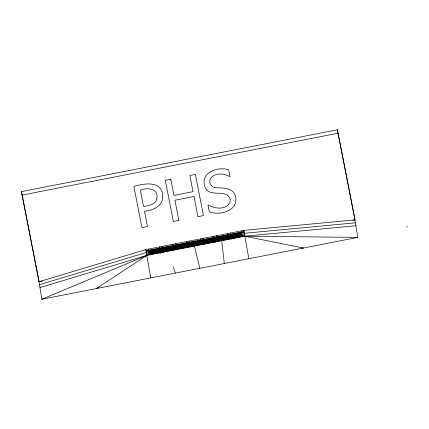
<?xml version="1.0" encoding="UTF-8"?>
<svg xmlns="http://www.w3.org/2000/svg" width="429" height="429" viewBox="0 0 429 429"><rect width="100%" height="100%" fill="white"/><g stroke="black" fill="none" stroke-linecap="round" stroke-linejoin="round"><path stroke-width="0.64" d="M98.767 287.527L96.321 288.567L146.777 255.416L244.82 236.218L355.888 225.718M44.401 298.445L41.849 299.233L38.449 278.282L21.45 191.629L337.376 129.767L354.381 216.425L357.781 237.371L41.849 299.233L146.777 255.416L145.828 249.592L243.876 230.394L354.944 219.895L337.376 129.767M21.45 191.629L39.012 281.756L145.828 249.592M39.489 284.668L146.305 252.504M39.961 287.58L146.777 255.416L150.793 277.901M22.013 195.104L337.939 133.242M146.021 250.756L244.063 231.558M146.064 251.051L244.112 231.853M146.209 251.925L244.257 232.722M148.981 251.678L241.581 233.548M146.396 253.089L244.444 233.891M149.169 252.847L241.768 234.711M146.584 254.252L244.632 235.054M149.356 254.011L241.956 235.88M146.729 255.126L244.777 235.929M39.012 281.756L42.294 281.113M352.976 220.281L354.944 219.895M406.188 227.059L407.55 226.791M244.348 233.306L355.416 222.807M355.11 237.602L357.781 237.371L244.82 236.218L243.876 230.394M301.984 248.01L303.308 248.037L244.82 236.218L248.836 258.703M173.364 266.747L175.305 273.101M194.439 246.085L199.812 268.302M230.636 235.392L231.311 238.867M231.017 237.72L231.263 238.996M227.912 235.923L228.459 238.765M217.208 239.221L217.632 241.425M214.484 239.757L214.983 242.305M203.4 240.723L204.027 243.908M203.448 241.012L204.075 244.621M200.681 241.259L201.308 244.862M189.784 243.388L190.455 246.868M190.165 245.72L190.412 246.997M187.06 243.924L187.736 247.399M187.441 246.251L187.688 247.528M176.357 247.222L176.855 249.769M176.405 247.512L176.78 249.426M173.632 247.753L174.008 249.667M173.681 248.048L173.927 249.319M162.548 248.723L163.224 252.198M162.929 251.051L163.176 252.327M159.824 249.254L160.575 253.078M160.205 251.587L160.5 253.153M241.152 230.925L242.101 236.754M230.26 233.06L231.156 238.594M227.536 233.596L228.48 239.42M216.64 235.725L217.541 241.259M213.915 236.261L214.865 242.085M203.024 238.395L203.92 243.929M200.3 238.926L201.244 244.75M189.409 241.06L190.304 246.595M186.685 241.591L187.629 247.42M175.788 243.726L176.689 249.26M173.064 244.262L174.013 250.086M162.173 246.391L163.068 251.925M159.449 246.927L160.392 252.751M148.552 249.061L149.501 254.885M221.67 240.755L224.324 263.503M230.121 199.099L230.089 202.011C226.614 210.221 214.682 208.928 208.36 204.971L207.974 205.046L209.32 211.91C219.814 215.787 237.988 211.154 235.687 197.12C234.255 187.982 223.734 187.843 216.5 187.832C212.232 187.923 208.864 183.896 209.883 179.708C213.272 172.437 223.52 173.021 229.536 176.517L229.955 176.437L228.668 169.879C218.061 165.991 199.978 172.742 204.81 186.384C208.473 198.724 226.619 187.966 230.121 199.099M162.741 196.418C163.02 206.086 152.713 210.644 144.455 211.218L147.469 226.576L141.961 227.654L133.875 186.459C144.214 183.274 162.511 180.223 162.741 196.418M156.885 198.557C155.818 204.746 148.595 205.652 143.538 206.542L140.31 190.085C147.538 187.317 158.574 188.251 156.885 198.557M170.801 179.225L165.294 180.309L173.375 221.503L178.888 220.426L174.93 200.252L193.988 196.52L197.946 216.693L203.459 215.61L195.372 174.415L189.865 175.493L193.034 191.65L173.976 195.383L170.801 179.225"/></g></svg>
